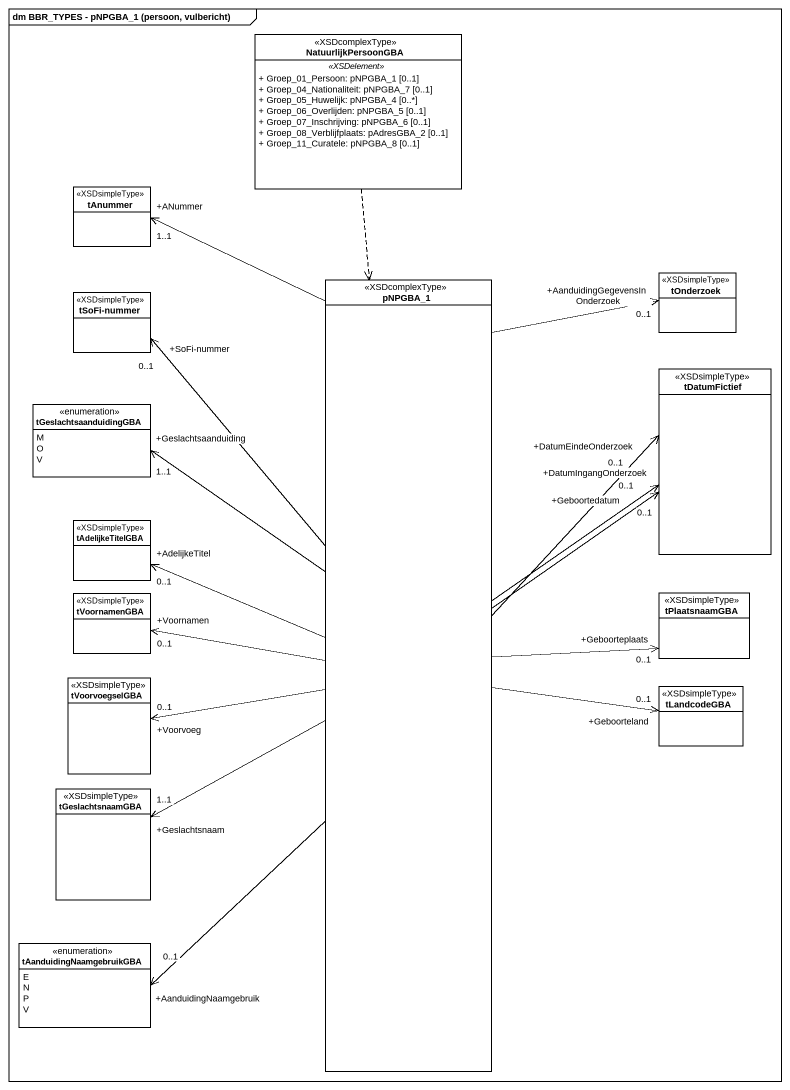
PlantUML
@startuml
mainframe dm BBR_TYPES - pNPGBA_1 (persoon, vulbericht)
hide circle
hide empty members
skinparam classAttributeIconSize 0
class NatuurlijkPersoonGBA <<XSDcomplexType>> {
  .. <<XSDelement>> ..
  + Groep_01_Persoon: pNPGBA_1 [0..1]
  + Groep_04_Nationaliteit: pNPGBA_7 [0..1]
  + Groep_05_Huwelijk: pNPGBA_4 [0..*]
  + Groep_06_Overlijden: pNPGBA_5 [0..1]
  + Groep_07_Inschrijving: pNPGBA_6 [0..1]
  + Groep_08_Verblijfplaats: pAdresGBA_2 [0..1]
  + Groep_11_Curatele: pNPGBA_8 [0..1]
}
class tAnummer <<XSDsimpleType>>
class pNPGBA_1 <<XSDcomplexType>>
class tOnderzoek <<XSDsimpleType>>
class "tSoFi-nummer" as tSoFi_nummer <<XSDsimpleType>>
class tDatumFictief <<XSDsimpleType>>
enum tGeslachtsaanduidingGBA {
  M
  O
  V
}
class tAdelijkeTitelGBA <<XSDsimpleType>>
class tVoornamenGBA <<XSDsimpleType>>
class tPlaatsnaamGBA <<XSDsimpleType>>
class tVoorvoegselGBA <<XSDsimpleType>>
class tLandcodeGBA <<XSDsimpleType>>
class tGeslachtsnaamGBA <<XSDsimpleType>>
enum tAanduidingNaamgebruikGBA {
  E
  N
  P
  V
}
NatuurlijkPersoonGBA ..> pNPGBA_1
pNPGBA_1 -up-> "+ANummer\n1..1" tAnummer
pNPGBA_1 -up-> "+AanduidingGegevensInOnderzoek\n0..1" tOnderzoek
pNPGBA_1 -up-> "+SoFi-nummer\n0..1" tSoFi_nummer
pNPGBA_1 -up-> "+DatumIngangOnderzoek\n0..1" tDatumFictief
pNPGBA_1 -up-> "+DatumEindeOnderzoek\n0..1" tDatumFictief
pNPGBA_1 -up-> "+Geboortedatum\n0..1" tDatumFictief
pNPGBA_1 -up-> "+Geslachtsaanduiding\n1..1" tGeslachtsaanduidingGBA
pNPGBA_1 -left-> "+AdelijkeTitel\n0..1" tAdelijkeTitelGBA
pNPGBA_1 -left-> "+Voornamen\n0..1" tVoornamenGBA
pNPGBA_1 -right-> "+Geboorteplaats\n0..1" tPlaatsnaamGBA
pNPGBA_1 -left-> "+Voorvoeg\n0..1" tVoorvoegselGBA
pNPGBA_1 -right-> "+Geboorteland\n0..1" tLandcodeGBA
pNPGBA_1 -left-> "+Geslachtsnaam\n1..1" tGeslachtsnaamGBA
pNPGBA_1 --> "+AanduidingNaamgebruik\n0..1" tAanduidingNaamgebruikGBA
@enduml
